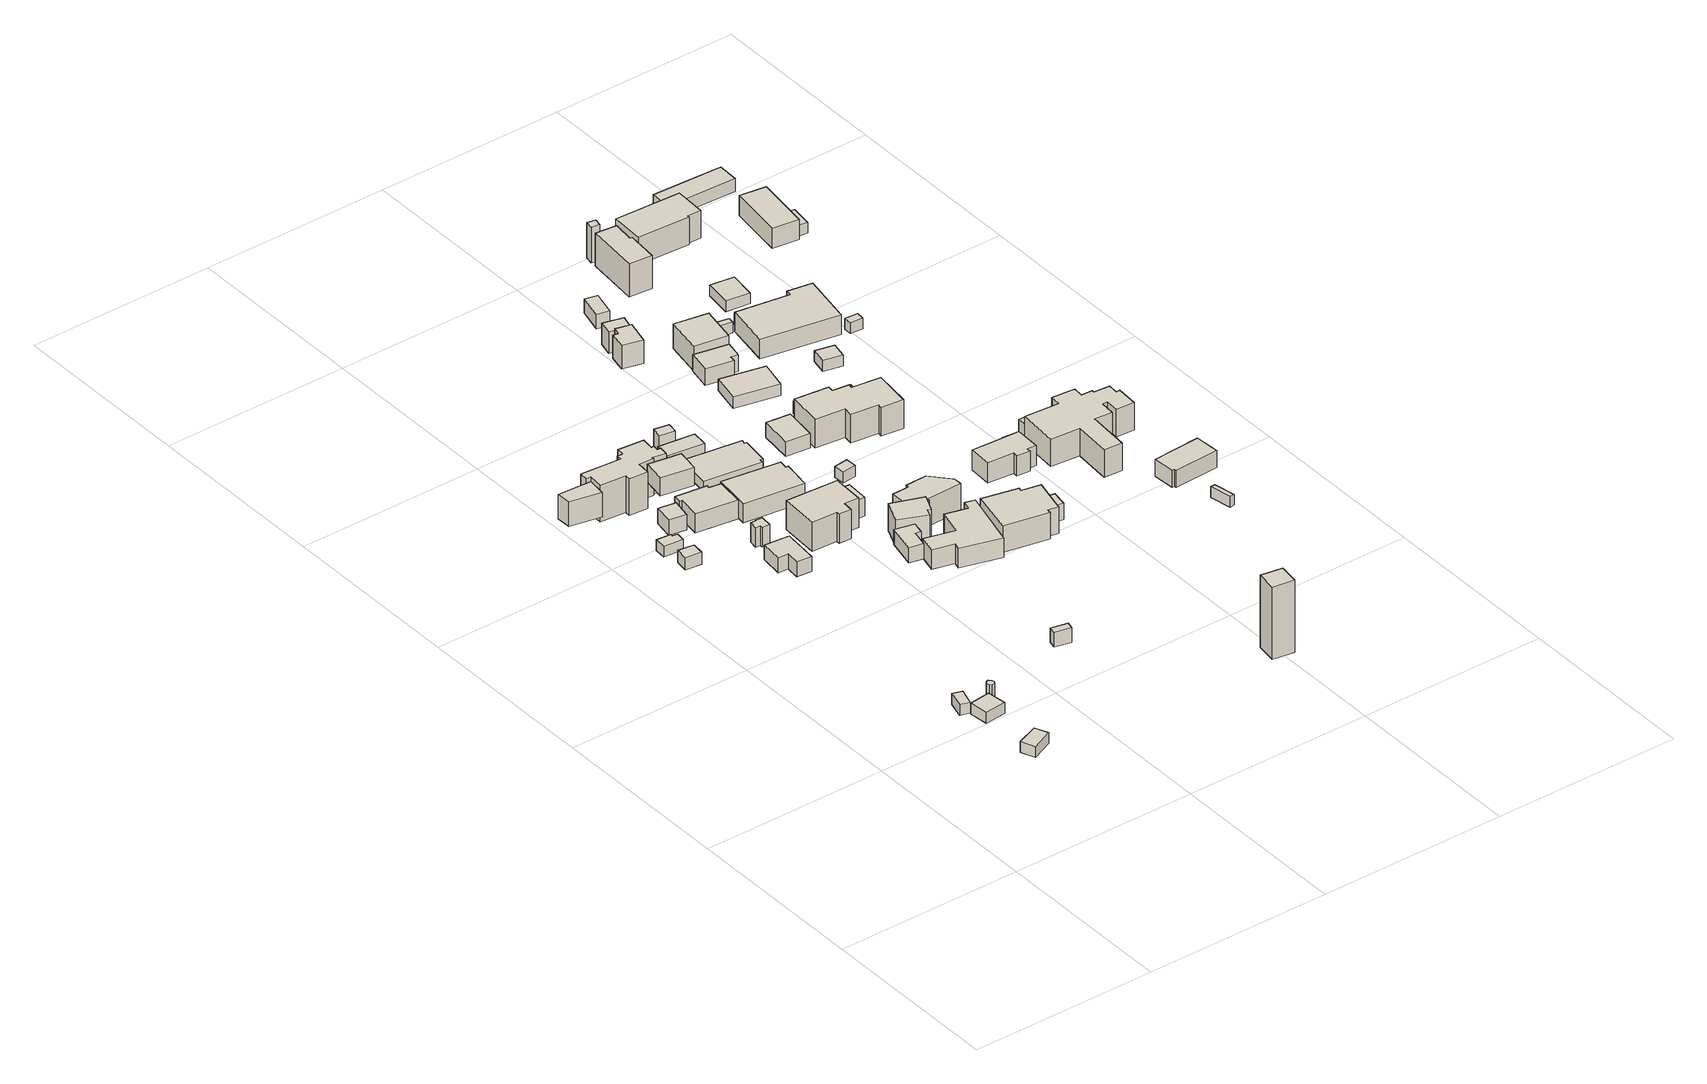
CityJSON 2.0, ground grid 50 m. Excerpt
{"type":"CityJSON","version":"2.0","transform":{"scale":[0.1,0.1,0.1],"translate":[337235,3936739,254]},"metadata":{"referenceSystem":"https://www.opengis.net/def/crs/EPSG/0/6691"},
"CityObjects":{
"building1":{"type":"Building","attributes":{"BuildingIDAttribute.prefecture":"14","BuildingIDAttribute.city":"14151","BuildingDetailAttribute.surveyYear":2015,"BuildingLandSlideRiskAttribute.description":"1","BuildingLandSlideRiskAttribute.areaType":"1"},"geometry":[{"type":"Solid","lod":"1","boundaries":[[[[0,1,2,3]],[[2,4,5,3]],[[1,6,4,2]],[[0,7,6,1]],[[3,5,7,0]],[[4,6,7,5]]]]}]},
"building2":{"type":"Building","attributes":{"BuildingIDAttribute.prefecture":"14","BuildingIDAttribute.city":"14151","BuildingDetailAttribute.surveyYear":2015},"geometry":[{"type":"Solid","lod":"1","boundaries":[[[[8,9,10,11]],[[10,12,13,11]],[[9,14,12,10]],[[8,15,14,9]],[[11,13,15,8]],[[12,14,15,13]]]]}]},
"building3":{"type":"Building","attributes":{"usage":"422","storeysAboveGround":1,"BuildingIDAttribute.prefecture":"14","BuildingIDAttribute.city":"14151","BuildingDetailAttribute.totalFloorArea":24.11,"BuildingDetailAttribute.buildingFootprintArea":24.11,"BuildingDetailAttribute.buildingStructureType":"610","BuildingDetailAttribute.buildingStructureOrgType":"2","BuildingDetailAttribute.orgUsage":"138","BuildingDetailAttribute.surveyYear":2015},"geometry":[{"type":"Solid","lod":"1","boundaries":[[[[16,17,18,19]],[[18,20,21,19]],[[17,22,20,18]],[[16,23,22,17]],[[19,21,23,16]],[[20,22,23,21]]]]}]},
"building4":{"type":"Building","attributes":{"measuredHeight":4.7,"BuildingIDAttribute.prefecture":"14","BuildingIDAttribute.city":"14151","BuildingDetailAttribute.surveyYear":2015},"geometry":[{"type":"Solid","lod":"1","boundaries":[[[[24,25,26,27,28,29,30,31]],[[30,32,33,31]],[[29,34,32,30]],[[28,35,34,29]],[[27,36,35,28]],[[26,37,36,27]],[[25,38,37,26]],[[24,39,38,25]],[[31,33,39,24]],[[32,34,35,36,37,38,39,33]]]]}]},
"building5":{"type":"Building","attributes":{"usage":"411","measuredHeight":3.8,"storeysAboveGround":1,"BuildingIDAttribute.prefecture":"14","BuildingIDAttribute.city":"14151","BuildingDetailAttribute.totalFloorArea":40.16,"BuildingDetailAttribute.buildingFootprintArea":40.16,"BuildingDetailAttribute.buildingStructureType":"601","BuildingDetailAttribute.buildingStructureOrgType":"1","BuildingDetailAttribute.orgUsage":"10","BuildingDetailAttribute.surveyYear":2015},"geometry":[{"type":"Solid","lod":"1","boundaries":[[[[40,41,42,43]],[[42,44,45,43]],[[41,46,44,42]],[[40,47,46,41]],[[43,45,47,40]],[[44,46,47,45]]]]}]},
"building6":{"type":"Building","attributes":{"BuildingIDAttribute.prefecture":"14","BuildingIDAttribute.city":"14151","BuildingDetailAttribute.surveyYear":2015},"geometry":[{"type":"Solid","lod":"1","boundaries":[[[[48,49,50,51,52,53]],[[52,54,55,53]],[[51,56,54,52]],[[50,57,56,51]],[[49,58,57,50]],[[48,59,58,49]],[[53,55,59,48]],[[54,56,57,58,59,55]]]]}]},
"building7":{"type":"Building","attributes":{"usage":"411","measuredHeight":7.2,"storeysAboveGround":2,"BuildingIDAttribute.prefecture":"14","BuildingIDAttribute.city":"14151","BuildingDetailAttribute.totalFloorArea":54.4,"BuildingDetailAttribute.buildingFootprintArea":27.2,"BuildingDetailAttribute.buildingStructureType":"601","BuildingDetailAttribute.buildingStructureOrgType":"1","BuildingDetailAttribute.orgUsage":"10","BuildingDetailAttribute.surveyYear":2015,"BuildingLandSlideRiskAttribute.description":"1","BuildingLandSlideRiskAttribute.areaType":"1"},"geometry":[{"type":"Solid","lod":"1","boundaries":[[[[60,61,62,63]],[[62,64,65,63]],[[61,66,64,62]],[[60,67,66,61]],[[63,65,67,60]],[[64,66,67,65]]]]}]},
"building8":{"type":"Building","attributes":{"measuredHeight":4.4,"BuildingIDAttribute.prefecture":"14","BuildingIDAttribute.city":"14151","BuildingDetailAttribute.surveyYear":2015},"geometry":[{"type":"Solid","lod":"1","boundaries":[[[[68,69,70,71]],[[70,72,73,71]],[[69,74,72,70]],[[68,75,74,69]],[[71,73,75,68]],[[72,74,75,73]]]]}]},
"building9":{"type":"Building","attributes":{"usage":"411","measuredHeight":5.6,"storeysAboveGround":1,"BuildingIDAttribute.prefecture":"14","BuildingIDAttribute.city":"14151","BuildingDetailAttribute.totalFloorArea":57.89,"BuildingDetailAttribute.buildingFootprintArea":57.89,"BuildingDetailAttribute.buildingStructureType":"601","BuildingDetailAttribute.buildingStructureOrgType":"1","BuildingDetailAttribute.orgUsage":"10","BuildingDetailAttribute.surveyYear":2015},"geometry":[{"type":"Solid","lod":"1","boundaries":[[[[76,77,78,79,80,81]],[[80,82,83,81]],[[79,84,82,80]],[[78,85,84,79]],[[77,86,85,78]],[[76,87,86,77]],[[81,83,87,76]],[[82,84,85,86,87,83]]]]}]},
"building10":{"type":"Building","attributes":{"usage":"411","measuredHeight":4.5,"storeysAboveGround":1,"BuildingIDAttribute.prefecture":"14","BuildingIDAttribute.city":"14151","BuildingDetailAttribute.totalFloorArea":20.04,"BuildingDetailAttribute.buildingFootprintArea":20.04,"BuildingDetailAttribute.buildingStructureType":"601","BuildingDetailAttribute.buildingStructureOrgType":"1","BuildingDetailAttribute.orgUsage":"10","BuildingDetailAttribute.surveyYear":2015},"geometry":[{"type":"Solid","lod":"1","boundaries":[[[[88,89,90,91]],[[90,92,93,91]],[[89,94,92,90]],[[88,95,94,89]],[[91,93,95,88]],[[92,94,95,93]]]]}]},
"building11":{"type":"Building","attributes":{"measuredHeight":6.8,"BuildingIDAttribute.prefecture":"14","BuildingIDAttribute.city":"14151","BuildingDetailAttribute.surveyYear":2015},"geometry":[{"type":"Solid","lod":"1","boundaries":[[[[96,97,98,99,100,101,102,103]],[[102,104,105,103]],[[101,106,104,102]],[[100,107,106,101]],[[99,108,107,100]],[[98,109,108,99]],[[97,110,109,98]],[[96,111,110,97]],[[103,105,111,96]],[[104,106,107,108,109,110,111,105]]]]}]},
"building12":{"type":"Building","attributes":{"usage":"411","measuredHeight":6.7,"storeysAboveGround":1,"BuildingIDAttribute.prefecture":"14","BuildingIDAttribute.city":"14151","BuildingDetailAttribute.totalFloorArea":73.81,"BuildingDetailAttribute.buildingFootprintArea":73.81,"BuildingDetailAttribute.buildingStructureType":"601","BuildingDetailAttribute.buildingStructureOrgType":"1","BuildingDetailAttribute.orgUsage":"10","BuildingDetailAttribute.surveyYear":2015},"geometry":[{"type":"Solid","lod":"1","boundaries":[[[[112,113,114,115,116,117,118,119]],[[118,120,121,119]],[[117,122,120,118]],[[116,123,122,117]],[[115,124,123,116]],[[114,125,124,115]],[[113,126,125,114]],[[112,127,126,113]],[[119,121,127,112]],[[120,122,123,124,125,126,127,121]]]]}]},
"building13":{"type":"Building","attributes":{"usage":"411","measuredHeight":12.5,"storeysAboveGround":2,"BuildingIDAttribute.prefecture":"14","BuildingIDAttribute.city":"14151","BuildingDetailAttribute.totalFloorArea":232.13,"BuildingDetailAttribute.buildingFootprintArea":116.06,"BuildingDetailAttribute.buildingStructureType":"601","BuildingDetailAttribute.buildingStructureOrgType":"1","BuildingDetailAttribute.orgUsage":"10","BuildingDetailAttribute.surveyYear":2015,"BuildingLandSlideRiskAttribute.description":"1","BuildingLandSlideRiskAttribute.areaType":"1"},"geometry":[{"type":"Solid","lod":"1","boundaries":[[[[128,129,130,131,132,133,134,135,136,137,138,139,140,141,142,143,144,145,146,147]],[[146,148,149,147]],[[145,150,148,146]],[[144,151,150,145]],[[143,152,151,144]],[[142,153,152,143]],[[141,154,153,142]],[[140,155,154,141]],[[139,156,155,140]],[[138,157,156,139]],[[137,158,157,138]],[[136,159,158,137]],[[135,160,159,136]],[[134,161,160,135]],[[133,162,161,134]],[[132,163,162,133]],[[131,164,163,132]],[[130,165,164,131]],[[129,166,165,130]],[[128,167,166,129]],[[147,149,167,128]],[[148,150,151,152,153,154,155,156,157,158,159,160,161,162,163,164,165,166,167,149]]]]}]},
"building14":{"type":"Building","attributes":{"usage":"401","measuredHeight":5.7,"storeysAboveGround":1,"BuildingIDAttribute.prefecture":"14","BuildingIDAttribute.city":"14151","BuildingDetailAttribute.totalFloorArea":44.09,"BuildingDetailAttribute.buildingFootprintArea":44.09,"BuildingDetailAttribute.buildingStructureType":"601","BuildingDetailAttribute.buildingStructureOrgType":"1","BuildingDetailAttribute.orgUsage":"61","BuildingDetailAttribute.surveyYear":2015},"geometry":[{"type":"Solid","lod":"1","boundaries":[[[[168,169,170,171]],[[170,172,173,171]],[[169,174,172,170]],[[168,175,174,169]],[[171,173,175,168]],[[172,174,175,173]]]]}]},
"building15":{"type":"Building","attributes":{"usage":"411","measuredHeight":10.4,"storeysAboveGround":1,"BuildingIDAttribute.prefecture":"14","BuildingIDAttribute.city":"14151","BuildingDetailAttribute.totalFloorArea":113.36,"BuildingDetailAttribute.buildingFootprintArea":113.36,"BuildingDetailAttribute.buildingStructureType":"601","BuildingDetailAttribute.buildingStructureOrgType":"1","BuildingDetailAttribute.orgUsage":"10","BuildingDetailAttribute.surveyYear":2015},"geometry":[{"type":"Solid","lod":"1","boundaries":[[[[176,177,178,179,180,181,182,183]],[[182,184,185,183]],[[181,186,184,182]],[[180,187,186,181]],[[179,188,187,180]],[[178,189,188,179]],[[177,190,189,178]],[[176,191,190,177]],[[183,185,191,176]],[[184,186,187,188,189,190,191,185]]]]}]},
"building16":{"type":"Building","attributes":{"usage":"411","measuredHeight":4.4,"storeysAboveGround":2,"BuildingIDAttribute.prefecture":"14","BuildingIDAttribute.city":"14151","BuildingDetailAttribute.totalFloorArea":25.31,"BuildingDetailAttribute.buildingFootprintArea":12.66,"BuildingDetailAttribute.buildingStructureType":"601","BuildingDetailAttribute.buildingStructureOrgType":"1","BuildingDetailAttribute.orgUsage":"10","BuildingDetailAttribute.surveyYear":2015},"geometry":[{"type":"Solid","lod":"1","boundaries":[[[[192,193,194,195,196,197]],[[196,198,199,197]],[[195,200,198,196]],[[194,201,200,195]],[[193,202,201,194]],[[192,203,202,193]],[[197,199,203,192]],[[198,200,201,202,203,199]]]]}]},
"building17":{"type":"Building","attributes":{"usage":"422","measuredHeight":21.8,"storeysAboveGround":1,"BuildingIDAttribute.prefecture":"14","BuildingIDAttribute.city":"14151","BuildingDetailAttribute.totalFloorArea":25.5,"BuildingDetailAttribute.buildingFootprintArea":25.5,"BuildingDetailAttribute.buildingStructureType":"601","BuildingDetailAttribute.buildingStructureOrgType":"1","BuildingDetailAttribute.orgUsage":"138","BuildingDetailAttribute.surveyYear":2015},"geometry":[{"type":"Solid","lod":"1","boundaries":[[[[204,205,206,207]],[[206,208,209,207]],[[205,210,208,206]],[[204,211,210,205]],[[207,209,211,204]],[[208,210,211,209]]]]}]},
"building18":{"type":"Building","attributes":{"usage":"411","measuredHeight":7.1,"storeysAboveGround":1,"BuildingIDAttribute.prefecture":"14","BuildingIDAttribute.city":"14151","BuildingDetailAttribute.totalFloorArea":131.97,"BuildingDetailAttribute.buildingFootprintArea":131.97,"BuildingDetailAttribute.buildingStructureType":"601","BuildingDetailAttribute.buildingStructureOrgType":"1","BuildingDetailAttribute.orgUsage":"10","BuildingDetailAttribute.surveyYear":2015},"geometry":[{"type":"Solid","lod":"1","boundaries":[[[[212,213,214,215,216,217]],[[216,218,219,217]],[[215,220,218,216]],[[214,221,220,215]],[[213,222,221,214]],[[212,223,222,213]],[[217,219,223,212]],[[218,220,221,222,223,219]]]]}]},
"building19":{"type":"Building","attributes":{"usage":"411","measuredHeight":8.1,"storeysAboveGround":2,"BuildingIDAttribute.prefecture":"14","BuildingIDAttribute.city":"14151","BuildingDetailAttribute.totalFloorArea":100.71,"BuildingDetailAttribute.buildingFootprintArea":50.36,"BuildingDetailAttribute.buildingStructureType":"601","BuildingDetailAttribute.buildingStructureOrgType":"1","BuildingDetailAttribute.orgUsage":"10","BuildingDetailAttribute.surveyYear":2015},"geometry":[{"type":"Solid","lod":"1","boundaries":[[[[224,225,226,227,228,229]],[[228,230,231,229]],[[227,232,230,228]],[[226,233,232,227]],[[225,234,233,226]],[[224,235,234,225]],[[229,231,235,224]],[[230,232,233,234,235,231]]]]}]},
"building20":{"type":"Building","attributes":{"usage":"411","measuredHeight":6.9,"storeysAboveGround":2,"BuildingIDAttribute.prefecture":"14","BuildingIDAttribute.city":"14151","BuildingDetailAttribute.totalFloorArea":290.32,"BuildingDetailAttribute.buildingFootprintArea":145.16,"BuildingDetailAttribute.buildingStructureType":"601","BuildingDetailAttribute.buildingStructureOrgType":"1","BuildingDetailAttribute.orgUsage":"10","BuildingDetailAttribute.surveyYear":2015},"geometry":[{"type":"Solid","lod":"1","boundaries":[[[[236,237,238,239,240,241,242,243,244,245]],[[244,246,247,245]],[[243,248,246,244]],[[242,249,248,243]],[[241,250,249,242]],[[240,251,250,241]],[[239,252,251,240]],[[238,253,252,239]],[[237,254,253,238]],[[236,255,254,237]],[[245,247,255,236]],[[246,248,249,250,251,252,253,254,255,247]]]]}]},
"building21":{"type":"Building","attributes":{"measuredHeight":3.6,"BuildingIDAttribute.prefecture":"14","BuildingIDAttribute.city":"14151","BuildingDetailAttribute.surveyYear":2015,"BuildingLandSlideRiskAttribute.description":"1","BuildingLandSlideRiskAttribute.areaType":"1"},"geometry":[{"type":"Solid","lod":"1","boundaries":[[[[256,257,258,259]],[[258,260,261,259]],[[257,262,260,258]],[[256,263,262,257]],[[259,261,263,256]],[[260,262,263,261]]]]}]},
"building22":{"type":"Building","attributes":{"usage":"401","storeysAboveGround":1,"BuildingIDAttribute.prefecture":"14","BuildingIDAttribute.city":"14151","BuildingDetailAttribute.totalFloorArea":123.84,"BuildingDetailAttribute.buildingFootprintArea":123.84,"BuildingDetailAttribute.buildingStructureType":"601","BuildingDetailAttribute.buildingStructureOrgType":"1","BuildingDetailAttribute.orgUsage":"61","BuildingDetailAttribute.surveyYear":2015},"geometry":[{"type":"Solid","lod":"1","boundaries":[[[[264,265,266,267,268,269,270,271]],[[270,272,273,271]],[[269,274,272,270]],[[268,275,274,269]],[[267,276,275,268]],[[266,277,276,267]],[[265,278,277,266]],[[264,279,278,265]],[[271,273,279,264]],[[272,274,275,276,277,278,279,273]]]]}]},
"building23":{"type":"Building","attributes":{"usage":"411","measuredHeight":7.9,"storeysAboveGround":1,"BuildingIDAttribute.prefecture":"14","BuildingIDAttribute.city":"14151","BuildingDetailAttribute.totalFloorArea":21.73,"BuildingDetailAttribute.buildingFootprintArea":21.73,"BuildingDetailAttribute.buildingStructureType":"601","BuildingDetailAttribute.buildingStructureOrgType":"1","BuildingDetailAttribute.orgUsage":"10","BuildingDetailAttribute.surveyYear":2015},"geometry":[{"type":"Solid","lod":"1","boundaries":[[[[280,281,282,283]],[[282,284,285,283]],[[281,286,284,282]],[[280,287,286,281]],[[283,285,287,280]],[[284,286,287,285]]]]}]},
"building24":{"type":"Building","attributes":{"measuredHeight":6.7,"BuildingIDAttribute.prefecture":"14","BuildingIDAttribute.city":"14151","BuildingDetailAttribute.surveyYear":2015},"geometry":[{"type":"Solid","lod":"1","boundaries":[[[[288,289,290,291]],[[290,292,293,291]],[[289,294,292,290]],[[288,295,294,289]],[[291,293,295,288]],[[292,294,295,293]]]]}]},
"building25":{"type":"Building","attributes":{"usage":"411","measuredHeight":8.5,"storeysAboveGround":2,"BuildingIDAttribute.prefecture":"14","BuildingIDAttribute.city":"14151","BuildingDetailAttribute.totalFloorArea":158.53,"BuildingDetailAttribute.buildingFootprintArea":79.27,"BuildingDetailAttribute.buildingStructureType":"601","BuildingDetailAttribute.buildingStructureOrgType":"1","BuildingDetailAttribute.orgUsage":"10","BuildingDetailAttribute.surveyYear":2015},"geometry":[{"type":"Solid","lod":"1","boundaries":[[[[296,297,298,299,300,301,302,303,304]],[[303,305,306,304]],[[302,307,305,303]],[[301,308,307,302]],[[300,309,308,301]],[[299,310,309,300]],[[298,311,310,299]],[[297,312,311,298]],[[296,313,312,297]],[[304,306,313,296]],[[305,307,308,309,310,311,312,313,306]]]]}]},
"building26":{"type":"Building","attributes":{"measuredHeight":3.3,"BuildingIDAttribute.prefecture":"14","BuildingIDAttribute.city":"14151","BuildingDetailAttribute.surveyYear":2015},"geometry":[{"type":"Solid","lod":"1","boundaries":[[[[314,315,316,317]],[[316,318,319,317]],[[315,320,318,316]],[[314,321,320,315]],[[317,319,321,314]],[[318,320,321,319]]]]}]},
"building27":{"type":"Building","attributes":{"usage":"411","measuredHeight":9.2,"storeysAboveGround":1,"BuildingIDAttribute.prefecture":"14","BuildingIDAttribute.city":"14151","BuildingDetailAttribute.totalFloorArea":132.05,"BuildingDetailAttribute.buildingFootprintArea":132.05,"BuildingDetailAttribute.buildingStructureType":"601","BuildingDetailAttribute.buildingStructureOrgType":"1","BuildingDetailAttribute.orgUsage":"10","BuildingDetailAttribute.surveyYear":2015},"geometry":[{"type":"Solid","lod":"1","boundaries":[[[[322,323,324,325,326,327,328,329]],[[328,330,331,329]],[[327,332,330,328]],[[326,333,332,327]],[[325,334,333,326]],[[324,335,334,325]],[[323,336,335,324]],[[322,337,336,323]],[[329,331,337,322]],[[330,332,333,334,335,336,337,331]]]]}]},
"building28":{"type":"Building","attributes":{"usage":"411","measuredHeight":4.8,"storeysAboveGround":1,"BuildingIDAttribute.prefecture":"14","BuildingIDAttribute.city":"14151","BuildingDetailAttribute.totalFloorArea":46.2,"BuildingDetailAttribute.buildingFootprintArea":46.2,"BuildingDetailAttribute.buildingStructureType":"601","BuildingDetailAttribute.buildingStructureOrgType":"1","BuildingDetailAttribute.orgUsage":"10","BuildingDetailAttribute.surveyYear":2015},"geometry":[{"type":"Solid","lod":"1","boundaries":[[[[338,339,340,341]],[[340,342,343,341]],[[339,344,342,340]],[[338,345,344,339]],[[341,343,345,338]],[[342,344,345,343]]]]}]},
"building29":{"type":"Building","attributes":{"measuredHeight":4.8,"BuildingIDAttribute.prefecture":"14","BuildingIDAttribute.city":"14151","BuildingDetailAttribute.surveyYear":2015},"geometry":[{"type":"Solid","lod":"1","boundaries":[[[[346,347,348,349]],[[348,350,351,349]],[[347,352,350,348]],[[346,353,352,347]],[[349,351,353,346]],[[350,352,353,351]]]]}]},
"building30":{"type":"Building","attributes":{"usage":"411","measuredHeight":6.9,"storeysAboveGround":1,"BuildingIDAttribute.prefecture":"14","BuildingIDAttribute.city":"14151","BuildingDetailAttribute.totalFloorArea":27.47,"BuildingDetailAttribute.buildingFootprintArea":27.47,"BuildingDetailAttribute.buildingStructureType":"601","BuildingDetailAttribute.buildingStructureOrgType":"1","BuildingDetailAttribute.orgUsage":"10","BuildingDetailAttribute.surveyYear":2015},"geometry":[{"type":"Solid","lod":"1","boundaries":[[[[354,355,356,357,358,359]],[[358,360,361,359]],[[357,362,360,358]],[[356,363,362,357]],[[355,364,363,356]],[[354,365,364,355]],[[359,361,365,354]],[[360,362,363,364,365,361]]]]}]},
"building31":{"type":"Building","attributes":{"usage":"411","measuredHeight":4.3,"storeysAboveGround":2,"BuildingIDAttribute.prefecture":"14","BuildingIDAttribute.city":"14151","BuildingDetailAttribute.totalFloorArea":133.66,"BuildingDetailAttribute.buildingFootprintArea":66.83,"BuildingDetailAttribute.buildingStructureType":"601","BuildingDetailAttribute.buildingStructureOrgType":"1","BuildingDetailAttribute.orgUsage":"10","BuildingDetailAttribute.surveyYear":2015},"geometry":[{"type":"Solid","lod":"1","boundaries":[[[[366,367,368,369]],[[368,370,371,369]],[[367,372,370,368]],[[366,373,372,367]],[[369,371,373,366]],[[370,372,373,371]]]]}]},
"building32":{"type":"Building","attributes":{"usage":"411","measuredHeight":9.7,"storeysAboveGround":2,"BuildingIDAttribute.prefecture":"14","BuildingIDAttribute.city":"14151","BuildingDetailAttribute.totalFloorArea":294.7,"BuildingDetailAttribute.buildingFootprintArea":147.35,"BuildingDetailAttribute.buildingStructureType":"601","BuildingDetailAttribute.buildingStructureOrgType":"1","BuildingDetailAttribute.orgUsage":"10","BuildingDetailAttribute.surveyYear":2015},"geometry":[{"type":"Solid","lod":"1","boundaries":[[[[374,375,376,377,378,379,380,381,382,383,384,385]],[[384,386,387,385]],[[383,388,386,384]],[[382,389,388,383]],[[381,390,389,382]],[[380,391,390,381]],[[379,392,391,380]],[[378,393,392,379]],[[377,394,393,378]],[[376,395,394,377]],[[375,396,395,376]],[[374,397,396,375]],[[385,387,397,374]],[[386,388,389,390,391,392,393,394,395,396,397,387]]]]}]},
"building33":{"type":"Building","attributes":{"usage":"411","measuredHeight":3.8,"storeysAboveGround":1,"BuildingIDAttribute.prefecture":"14","BuildingIDAttribute.city":"14151","BuildingDetailAttribute.totalFloorArea":29.52,"BuildingDetailAttribute.buildingFootprintArea":29.52,"BuildingDetailAttribute.buildingStructureType":"601","BuildingDetailAttribute.buildingStructureOrgType":"1","BuildingDetailAttribute.orgUsage":"10","BuildingDetailAttribute.surveyYear":2015},"geometry":[{"type":"Solid","lod":"1","boundaries":[[[[398,399,400,401]],[[400,402,403,401]],[[399,404,402,400]],[[398,405,404,399]],[[401,403,405,398]],[[402,404,405,403]]]]}]},
"building34":{"type":"Building","attributes":{"usage":"411","measuredHeight":5.5,"storeysAboveGround":2,"BuildingIDAttribute.prefecture":"14","BuildingIDAttribute.city":"14151","BuildingDetailAttribute.totalFloorArea":76.5,"BuildingDetailAttribute.buildingFootprintArea":38.25,"BuildingDetailAttribute.buildingStructureType":"601","BuildingDetailAttribute.buildingStructureOrgType":"1","BuildingDetailAttribute.orgUsage":"10","BuildingDetailAttribute.surveyYear":2015},"geometry":[{"type":"Solid","lod":"1","boundaries":[[[[406,407,408,409,410,411]],[[410,412,413,411]],[[409,414,412,410]],[[408,415,414,409]],[[407,416,415,408]],[[406,417,416,407]],[[411,413,417,406]],[[412,414,415,416,417,413]]]]}]},
"building35":{"type":"Building","attributes":{"measuredHeight":6.7,"BuildingIDAttribute.prefecture":"14","BuildingIDAttribute.city":"14151","BuildingDetailAttribute.surveyYear":2015},"geometry":[{"type":"Solid","lod":"1","boundaries":[[[[418,419,420,421]],[[420,422,423,421]],[[419,424,422,420]],[[418,425,424,419]],[[421,423,425,418]],[[422,424,425,423]]]]}]},
"building36":{"type":"Building","attributes":{"usage":"411","measuredHeight":6,"storeysAboveGround":1,"BuildingIDAttribute.prefecture":"14","BuildingIDAttribute.city":"14151","BuildingDetailAttribute.totalFloorArea":70.45,"BuildingDetailAttribute.buildingFootprintArea":70.45,"BuildingDetailAttribute.buildingStructureType":"601","BuildingDetailAttribute.buildingStructureOrgType":"1","BuildingDetailAttribute.orgUsage":"10","BuildingDetailAttribute.surveyYear":2015},"geometry":[{"type":"Solid","lod":"1","boundaries":[[[[426,427,428,429,430,431,432,433]],[[432,434,435,433]],[[431,436,434,432]],[[430,437,436,431]],[[429,438,437,430]],[[428,439,438,429]],[[427,440,439,428]],[[426,441,440,427]],[[433,435,441,426]],[[434,436,437,438,439,440,441,435]]]]}]},
"building37":{"type":"Building","attributes":{"usage":"411","measuredHeight":7.8,"storeysAboveGround":2,"BuildingIDAttribute.prefecture":"14","BuildingIDAttribute.city":"14151","BuildingDetailAttribute.totalFloorArea":126.54,"BuildingDetailAttribute.buildingFootprintArea":63.27,"BuildingDetailAttribute.buildingStructureType":"601","BuildingDetailAttribute.buildingStructureOrgType":"1","BuildingDetailAttribute.orgUsage":"10","BuildingDetailAttribute.surveyYear":2015},"geometry":[{"type":"Solid","lod":"1","boundaries":[[[[442,443,444,445]],[[444,446,447,445]],[[443,448,446,444]],[[442,449,448,443]],[[445,447,449,442]],[[446,448,449,447]]]]}]},
"building38":{"type":"Building","attributes":{"measuredHeight":5,"BuildingIDAttribute.prefecture":"14","BuildingIDAttribute.city":"14151","BuildingDetailAttribute.surveyYear":2015,"BuildingLandSlideRiskAttribute.description":"1","BuildingLandSlideRiskAttribute.areaType":"1"},"geometry":[{"type":"Solid","lod":"1","boundaries":[[[[450,451,452,453]],[[452,454,455,453]],[[451,456,454,452]],[[450,457,456,451]],[[453,455,457,450]],[[454,456,457,455]]]]}]},
"building39":{"type":"Building","attributes":{"BuildingIDAttribute.prefecture":"14","BuildingIDAttribute.city":"14151","BuildingDetailAttribute.surveyYear":2015},"geometry":[{"type":"Solid","lod":"1","boundaries":[[[[458,459,460,461]],[[460,462,463,461]],[[459,464,462,460]],[[458,465,464,459]],[[461,463,465,458]],[[462,464,465,463]]]]}]},
"building40":{"type":"Building","attributes":{"BuildingIDAttribute.prefecture":"14","BuildingIDAttribute.city":"14151","BuildingDetailAttribute.surveyYear":2015},"geometry":[{"type":"Solid","lod":"1","boundaries":[[[[466,467,468,469]],[[468,470,471,469]],[[467,472,470,468]],[[466,473,472,467]],[[469,471,473,466]],[[470,472,473,471]]]]}]},
"building41":{"type":"Building","attributes":{"BuildingIDAttribute.prefecture":"14","BuildingIDAttribute.city":"14151","BuildingDetailAttribute.surveyYear":2015},"geometry":[{"type":"Solid","lod":"1","boundaries":[[[[474,475,476,477]],[[476,478,479,477]],[[475,480,478,476]],[[474,481,480,475]],[[477,479,481,474]],[[478,480,481,479]]]]}]},
"building42":{"type":"Building","attributes":{"BuildingIDAttribute.prefecture":"14","BuildingIDAttribute.city":"14151","BuildingDetailAttribute.surveyYear":2015},"geometry":[{"type":"Solid","lod":"1","boundaries":[[[[482,483,484,485]],[[484,486,487,485]],[[483,488,486,484]],[[482,489,488,483]],[[485,487,489,482]],[[486,488,489,487]]]]}]},
"building43":{"type":"Building","attributes":{"BuildingIDAttribute.prefecture":"14","BuildingIDAttribute.city":"14151","BuildingDetailAttribute.surveyYear":2015},"geometry":[{"type":"Solid","lod":"1","boundaries":[[[[490,491,492,493]],[[492,494,495,493]],[[491,496,494,492]],[[490,497,496,491]],[[493,495,497,490]],[[494,496,497,495]]]]}]},
"building44":{"type":"Building","attributes":{"measuredHeight":3.6,"BuildingIDAttribute.prefecture":"14","BuildingIDAttribute.city":"14151","BuildingDetailAttribute.surveyYear":2015},"geometry":[{"type":"Solid","lod":"1","boundaries":[[[[498,499,500,501]],[[500,502,503,501]],[[499,504,502,500]],[[498,505,504,499]],[[501,503,505,498]],[[502,504,505,503]]]]}]},
"building45":{"type":"Building","attributes":{"BuildingIDAttribute.prefecture":"14","BuildingIDAttribute.city":"14151","BuildingDetailAttribute.surveyYear":2015},"geometry":[{"type":"Solid","lod":"1","boundaries":[[[[506,507,508,509]],[[508,510,511,509]],[[507,512,510,508]],[[506,513,512,507]],[[509,511,513,506]],[[510,512,513,511]]]]}]},
"building46":{"type":"Building","attributes":{"measuredHeight":4.3,"BuildingIDAttribute.prefecture":"14","BuildingIDAttribute.city":"14151","BuildingDetailAttribute.surveyYear":2015},"geometry":[{"type":"Solid","lod":"1","boundaries":[[[[514,515,516,517]],[[516,518,519,517]],[[515,520,518,516]],[[514,521,520,515]],[[517,519,521,514]],[[518,520,521,519]]]]}]},
"building47":{"type":"Building","attributes":{"usage":"411","measuredHeight":10.8,"storeysAboveGround":1,"BuildingIDAttribute.prefecture":"14","BuildingIDAttribute.city":"14151","BuildingDetailAttribute.totalFloorArea":248.99,"BuildingDetailAttribute.buildingFootprintArea":248.99,"BuildingDetailAttribute.buildingStructureType":"601","BuildingDetailAttribute.buildingStructureOrgType":"1","BuildingDetailAttribute.orgUsage":"10","BuildingDetailAttribute.surveyYear":2015},"geometry":[{"type":"Solid","lod":"1","boundaries":[[[[522,523,524,525,526,527,528,529,530,531,532,533,534,535,536,537,538,539,540,541]],[[540,542,543,541]],[[539,544,542,540]],[[538,545,544,539]],[[537,546,545,538]],[[536,547,546,537]],[[535,548,547,536]],[[534,549,548,535]],[[533,550,549,534]],[[532,551,550,533]],[[531,552,551,532]],[[530,553,552,531]],[[529,554,553,530]],[[528,555,554,529]],[[527,556,555,528]],[[526,557,556,527]],[[525,558,557,526]],[[524,559,558,525]],[[523,560,559,524]],[[522,561,560,523]],[[541,543,561,522]],[[542,544,545,546,547,548,549,550,551,552,553,554,555,556,557,558,559,560,561,543]]]]}]},
"building48":{"type":"Building","attributes":{"usage":"451","measuredHeight":5.4,"storeysAboveGround":2,"BuildingIDAttribute.prefecture":"14","BuildingIDAttribute.city":"14151","BuildingDetailAttribute.totalFloorArea":122.54,"BuildingDetailAttribute.buildingFootprintArea":61.27,"BuildingDetailAttribute.buildingStructureType":"601","BuildingDetailAttribute.buildingStructureOrgType":"1","BuildingDetailAttribute.orgUsage":"200","BuildingDetailAttribute.surveyYear":2015},"geometry":[{"type":"Solid","lod":"1","boundaries":[[[[562,563,564,565,566,567]],[[566,568,569,567]],[[565,570,568,566]],[[564,571,570,565]],[[563,572,571,564]],[[562,573,572,563]],[[567,569,573,562]],[[568,570,571,572,573,569]]]]}]},
"building49":{"type":"Building","attributes":{"usage":"411","measuredHeight":9.8,"storeysAboveGround":2,"BuildingIDAttribute.prefecture":"14","BuildingIDAttribute.city":"14151","BuildingDetailAttribute.totalFloorArea":144.33,"BuildingDetailAttribute.buildingFootprintArea":72.17,"BuildingDetailAttribute.buildingStructureType":"601","BuildingDetailAttribute.buildingStructureOrgType":"1","BuildingDetailAttribute.orgUsage":"10","BuildingDetailAttribute.surveyYear":2015},"geometry":[{"type":"Solid","lod":"1","boundaries":[[[[574,575,576,577,578,579]],[[578,580,581,579]],[[577,582,580,578]],[[576,583,582,577]],[[575,584,583,576]],[[574,585,584,575]],[[579,581,585,574]],[[580,582,583,584,585,581]]]]}]},
"building50":{"type":"Building","attributes":{"usage":"411","measuredHeight":7.8,"storeysAboveGround":1,"BuildingIDAttribute.prefecture":"14","BuildingIDAttribute.city":"14151","BuildingDetailAttribute.totalFloorArea":216.25,"BuildingDetailAttribute.buildingFootprintArea":216.25,"BuildingDetailAttribute.buildingStructureType":"601","BuildingDetailAttribute.buildingStructureOrgType":"1","BuildingDetailAttribute.orgUsage":"10","BuildingDetailAttribute.surveyYear":2015},"geometry":[{"type":"Solid","lod":"1","boundaries":[[[[586,587,588,589,590,591]],[[590,592,593,591]],[[589,594,592,590]],[[588,595,594,589]],[[587,596,595,588]],[[586,597,596,587]],[[591,593,597,586]],[[592,594,595,596,597,593]]]]}]},
"building51":{"type":"Building","attributes":{"measuredHeight":11.1,"BuildingIDAttribute.prefecture":"14","BuildingIDAttribute.city":"14151","BuildingDetailAttribute.surveyYear":2015},"geometry":[{"type":"Solid","lod":"1","boundaries":[[[[598,599,600,601]],[[600,602,603,601]],[[599,604,602,600]],[[598,605,604,599]],[[601,603,605,598]],[[602,604,605,603]]]]}]},
"building52":{"type":"Building","attributes":{"usage":"411","storeysAboveGround":1,"BuildingIDAttribute.prefecture":"14","BuildingIDAttribute.city":"14151","BuildingDetailAttribute.totalFloorArea":37.43,"BuildingDetailAttribute.buildingFootprintArea":37.43,"BuildingDetailAttribute.buildingStructureType":"601","BuildingDetailAttribute.buildingStructureOrgType":"1","BuildingDetailAttribute.orgUsage":"10","BuildingDetailAttribute.surveyYear":2015},"geometry":[{"type":"Solid","lod":"1","boundaries":[[[[606,607,608,609]],[[608,610,611,609]],[[607,612,610,608]],[[606,613,612,607]],[[609,611,613,606]],[[610,612,613,611]]]]}]},
"building53":{"type":"Building","attributes":{"BuildingIDAttribute.prefecture":"14","BuildingIDAttribute.city":"14151","BuildingDetailAttribute.surveyYear":2015},"geometry":[{"type":"Solid","lod":"1","boundaries":[[[[614,615,616,617]],[[616,618,619,617]],[[615,620,618,616]],[[614,621,620,615]],[[617,619,621,614]],[[618,620,621,619]]]]}]},
"building54":{"type":"Building","attributes":{"usage":"411","measuredHeight":9.5,"storeysAboveGround":2,"BuildingIDAttribute.prefecture":"14","BuildingIDAttribute.city":"14151","BuildingDetailAttribute.totalFloorArea":265.34,"BuildingDetailAttribute.buildingFootprintArea":132.67,"BuildingDetailAttribute.buildingStructureType":"601","BuildingDetailAttribute.buildingStructureOrgType":"1","BuildingDetailAttribute.orgUsage":"10","BuildingDetailAttribute.surveyYear":2015},"geometry":[{"type":"Solid","lod":"1","boundaries":[[[[622,623,624,625,626,627]],[[626,628,629,627]],[[625,630,628,626]],[[624,631,630,625]],[[623,632,631,624]],[[622,633,632,623]],[[627,629,633,622]],[[628,630,631,632,633,629]]]]}]},
"building55":{"type":"Building","attributes":{"usage":"411","measuredHeight":6.5,"storeysAboveGround":1,"BuildingIDAttribute.prefecture":"14","BuildingIDAttribute.city":"14151","BuildingDetailAttribute.totalFloorArea":84.79,"BuildingDetailAttribute.buildingFootprintArea":84.79,"BuildingDetailAttribute.buildingStructureType":"601","BuildingDetailAttribute.buildingStructureOrgType":"1","BuildingDetailAttribute.orgUsage":"10","BuildingDetailAttribute.surveyYear":2015},"geometry":[{"type":"Solid","lod":"1","boundaries":[[[[634,635,636,637]],[[636,638,639,637]],[[635,640,638,636]],[[634,641,640,635]],[[637,639,641,634]],[[638,640,641,639]]]]}]},
"building56":{"type":"Building","attributes":{"usage":"411","measuredHeight":7,"storeysAboveGround":1,"BuildingIDAttribute.prefecture":"14","BuildingIDAttribute.city":"14151","BuildingDetailAttribute.totalFloorArea":89.97,"BuildingDetailAttribute.buildingFootprintArea":89.97,"BuildingDetailAttribute.buildingStructureType":"601","BuildingDetailAttribute.buildingStructureOrgType":"1","BuildingDetailAttribute.orgUsage":"10","BuildingDetailAttribute.surveyYear":2015},"geometry":[{"type":"Solid","lod":"1","boundaries":[[[[642,643,644,645]],[[644,646,647,645]],[[643,648,646,644]],[[642,649,648,643]],[[645,647,649,642]],[[646,648,649,647]]]]}]},
"building57":{"type":"Building","attributes":{"BuildingIDAttribute.prefecture":"14","BuildingIDAttribute.city":"14151","BuildingDetailAttribute.surveyYear":2015},"geometry":[{"type":"Solid","lod":"1","boundaries":[[[[650,651,652,653]],[[652,654,655,653]],[[651,656,654,652]],[[650,657,656,651]],[[653,655,657,650]],[[654,656,657,655]]]]}]}
},
"vertices":[
[102,64,300],[117,29,300],[59,3,300],[44,41,300],[59,3,330],[44,41,330],[117,29,330],[102,64,330],
[109,338,246],[95,293,246],[70,300,246],[83,346,246],[70,300,276],[83,346,276],[95,293,276],[109,338,276],
[142,285,256],[148,233,256],[91,227,256],[85,278,256],[91,227,286],[85,278,286],[148,233,286],[142,285,286],
[162,309,242],[160,317,242],[165,323,242],[172,325,242],[178,320,242],[180,313,242],[176,307,242],[168,305,242],[176,307,286],[168,305,286],[180,313,286],[178,320,286],[172,325,286],[165,323,286],[160,317,286],[162,309,286],
[53,1324,106],[95,1318,106],[91,1285,106],[48,1290,106],[91,1285,140],[48,1290,140],[95,1318,140],[53,1324,140],
[54,1378,90],[57,1409,90],[96,1405,90],[95,1399,90],[109,1397,90],[106,1372,90],[109,1397,120],[106,1372,120],[95,1399,120],[96,1405,120],[57,1409,120],[54,1378,120],
[94,1700,35],[88,1650,35],[5,1666,35],[4,1705,35],[5,1666,103],[4,1705,103],[88,1650,103],[94,1700,103],
[476,422,218],[471,403,218],[429,413,218],[433,432,218],[429,413,259],[433,432,259],[471,403,259],[476,422,259],
[264,1099,116],[223,1103,116],[227,1139,116],[200,1141,116],[206,1201,116],[273,1195,116],[206,1201,157],[273,1195,157],[200,1141,157],[227,1139,157],[223,1103,157],[264,1099,157],
[179,1493,81],[169,1441,81],[123,1449,81],[132,1501,81],[123,1449,123],[132,1501,123],[169,1441,123],[179,1493,123],
[239,1252,109],[239,1258,109],[227,1259,109],[230,1283,109],[244,1282,109],[244,1284,109],[263,1282,109],[260,1250,109],[263,1282,163],[260,1250,163],[244,1284,163],[244,1282,163],[230,1283,163],[227,1259,163],[239,1258,163],[239,1252,163],
[183,1485,77],[186,1507,77],[270,1496,77],[269,1488,77],[301,1483,77],[291,1408,77],[180,1424,77],[189,1484,77],[180,1424,129],[189,1484,129],[291,1408,129],[301,1483,129],[269,1488,129],[270,1496,129],[186,1507,129],[183,1485,129],
[194,1719,10],[195,1732,10],[209,1731,10],[211,1751,10],[280,1745,10],[277,1712,10],[284,1712,10],[282,1697,10],[292,1696,10],[289,1673,10],[254,1678,10],[254,1673,10],[214,1676,10],[211,1640,10],[161,1644,10],[162,1659,10],[93,1664,10],[96,1703,10],[84,1704,10],[86,1727,10],[84,1704,112],[86,1727,112],[96,1703,112],[93,1664,112],[162,1659,112],[161,1644,112],[211,1640,112],[214,1676,112],[254,1673,112],[254,1678,112],[289,1673,112],[292,1696,112],[282,1697,112],[284,1712,112],[277,1712,112],[280,1745,112],[211,1751,112],[209,1731,112],[195,1732,112],[194,1719,112],
[310,1643,69],[300,1582,69],[213,1596,69],[223,1657,69],[213,1596,119],[223,1657,119],[300,1582,119],[310,1643,119],
[464,1264,109],[460,1178,109],[421,1181,109],[419,1154,109],[386,1156,109],[386,1165,109],[318,1168,109],[324,1272,109],[318,1168,190],[324,1272,190],[386,1165,190],[386,1156,190],[419,1154,190],[421,1181,190],[460,1178,190],[464,1264,190],
[449,1034,147],[500,1022,147],[492,989,147],[478,992,147],[468,948,147],[431,956,147],[468,948,189],[431,956,189],[478,992,189],[492,989,189],[500,1022,189],[449,1034,189],
[749,17,266],[757,72,266],[814,63,266],[807,9,266],[814,63,467],[807,9,467],[757,72,467],[749,17,467],
[462,1471,74],[459,1448,74],[466,1448,74],[454,1371,74],[293,1392,74],[308,1494,74],[293,1392,126],[308,1494,126],[454,1371,126],[466,1448,126],[459,1448,126],[462,1471,126],
[570,1072,131],[549,1025,131],[541,1029,131],[533,1009,131],[460,1041,131],[486,1103,131],[460,1041,206],[486,1103,206],[533,1009,206],[541,1029,206],[549,1025,206],[570,1072,206],
[554,939,140],[571,1006,140],[629,991,140],[635,1014,140],[662,1007,140],[621,849,140],[514,879,140],[519,897,140],[463,912,140],[475,960,140],[463,912,194],[475,960,194],[519,897,194],[514,879,194],[621,849,194],[662,1007,194],[635,1014,194],[629,991,194],[571,1006,194],[554,939,194],
[399,1709,65],[394,1666,65],[297,1678,65],[302,1721,65],[297,1678,98],[302,1721,98],[394,1666,98],[399,1709,98],
[470,1625,66],[468,1614,66],[474,1613,66],[463,1538,66],[456,1539,66],[455,1529,66],[303,1551,66],[317,1647,66],[303,1551,96],[317,1647,96],[455,1529,96],[456,1539,96],[463,1538,96],[474,1613,96],[468,1614,96],[470,1625,96],
[513,1282,95],[510,1221,95],[468,1223,95],[470,1284,95],[468,1223,147],[470,1284,147],[510,1221,147],[513,1282,147],
[389,1790,19],[384,1761,19],[344,1769,19],[350,1797,19],[344,1769,83],[350,1797,83],[384,1761,83],[389,1790,83],
[584,1155,104],[584,1163,104],[642,1165,104],[686,1116,104],[686,1093,104],[590,1090,104],[590,1086,104],[539,1087,104],[539,1154,104],[539,1087,181],[539,1154,181],[590,1086,181],[590,1090,181],[686,1093,181],[686,1116,181],[642,1165,181],[584,1163,181],[584,1155,181],
[598,1402,81],[600,1372,81],[563,1369,81],[561,1398,81],[563,1369,112],[561,1398,112],[600,1372,112],[598,1402,112],
[764,977,125],[762,968,125],[812,957,125],[790,864,125],[763,870,125],[761,858,125],[644,883,125],[669,998,125],[644,883,199],[669,998,199],[761,858,199],[763,870,199],[790,864,199],[812,957,199],[762,968,199],[764,977,199],
[612,1629,65],[601,1541,65],[537,1549,65],[547,1637,65],[537,1549,106],[547,1637,106],[601,1541,106],[612,1629,106],
[834,935,131],[827,893,131],[800,898,131],[809,939,131],[800,898,177],[809,939,177],[827,893,177],[834,935,177],
[516,2144,18],[521,2164,18],[562,2154,18],[546,2089,18],[493,2102,18],[503,2147,18],[493,2102,83],[503,2147,83],[546,2089,83],[562,2154,83],[521,2164,83],[516,2144,83],
[700,1832,56],[682,1755,56],[565,1781,56],[582,1858,56],[565,1781,88],[582,1858,88],[682,1755,88],[700,1832,88],
[712,1616,65],[710,1601,65],[754,1595,65],[752,1584,65],[829,1574,65],[816,1473,65],[758,1480,65],[759,1491,65],[686,1500,65],[689,1525,65],[610,1534,65],[621,1627,65],[610,1534,145],[621,1627,145],[689,1525,145],[686,1500,145],[759,1491,145],[758,1480,145],[816,1473,145],[829,1574,145],[752,1584,145],[754,1595,145],[710,1601,145],[712,1616,145],
[752,1661,63],[746,1625,63],[651,1639,63],[656,1675,63],[651,1639,97],[656,1675,97],[746,1625,97],[752,1661,97],
[675,1938,54],[666,1892,54],[647,1896,54],[644,1880,54],[572,1894,54],[584,1956,54],[572,1894,100],[584,1956,100],[644,1880,100],[647,1896,100],[666,1892,100],[675,1938,100],
[565,2161,12],[512,2175,12],[522,2213,12],[575,2199,12],[522,2213,71],[575,2199,71],[512,2175,71],[565,2161,71],
[929,1191,110],[926,1123,110],[902,1125,110],[902,1114,110],[866,1117,110],[867,1130,110],[797,1135,110],[800,1198,110],[797,1135,166],[800,1198,166],[867,1130,166],[866,1117,166],[902,1114,166],[902,1125,166],[926,1123,166],[929,1191,166],
[699,2045,47],[681,1947,47],[592,1963,47],[610,2061,47],[592,1963,116],[610,2061,116],[681,1947,116],[699,2045,116],
[583,2262,11],[550,2269,11],[566,2335,11],[599,2327,11],[566,2335,51],[599,2327,51],[550,2269,51],[583,2262,51],
[799,1648,66],[797,1623,66],[755,1627,66],[758,1652,66],[755,1627,96],[758,1652,96],[797,1623,96],[799,1648,96],
[934,1207,122],[932,1192,122],[895,1197,122],[897,1211,122],[895,1197,152],[897,1211,152],[932,1192,152],[934,1207,152],
[853,1595,68],[850,1576,68],[821,1581,68],[824,1599,68],[821,1581,98],[824,1599,98],[850,1576,98],[853,1595,98],
[752,2037,53],[749,2021,53],[704,2029,53],[707,2046,53],[704,2029,83],[707,2046,83],[749,2021,83],[752,2037,83],
[1145,744,145],[1156,686,145],[1144,684,145],[1133,742,145],[1144,684,175],[1133,742,175],[1156,686,175],[1145,744,175],
[1016,1248,113],[1014,1221,113],[973,1224,113],[974,1250,113],[973,1224,147],[974,1250,147],[1014,1221,147],[1016,1248,147],
[872,1801,59],[863,1758,59],[813,1769,59],[822,1812,59],[813,1769,89],[822,1812,89],[863,1758,89],[872,1801,89],
[811,2034,55],[807,2013,55],[767,2021,55],[770,2042,55],[767,2021,87],[770,2042,87],[807,2013,87],[811,2034,87],
[1049,1198,112],[1051,1226,112],[1112,1221,112],[1110,1193,112],[1140,1191,112],[1139,1185,112],[1182,1181,112],[1180,1154,112],[1190,1154,112],[1186,1095,112],[1137,1099,112],[1139,1134,112],[1126,1135,112],[1123,1095,112],[1076,1099,112],[1067,986,112],[1018,990,112],[1026,1091,112],[948,1097,112],[956,1205,112],[948,1097,188],[956,1205,188],[1026,1091,188],[1018,990,188],[1067,986,188],[1076,1099,188],[1123,1095,188],[1126,1135,188],[1139,1134,188],[1137,1099,188],[1186,1095,188],[1190,1154,188],[1180,1154,188],[1182,1181,188],[1139,1185,188],[1140,1191,188],[1110,1193,188],[1112,1221,188],[1051,1226,188],[1049,1198,188],
[1222,907,133],[1226,841,133],[1105,834,133],[1104,841,133],[1098,840,133],[1094,899,133],[1098,840,180],[1094,899,180],[1104,841,180],[1105,834,180],[1226,841,180],[1222,907,180],
[749,2452,18],[743,2395,18],[749,2394,18],[741,2309,18],[679,2315,18],[693,2458,18],[679,2315,110],[693,2458,110],[741,2309,110],[749,2394,110],[743,2395,110],[749,2452,110],
[896,1998,55],[898,2013,55],[964,2002,55],[939,1863,55],[734,1900,55],[754,2020,55],[734,1900,109],[754,2020,109],[939,1863,109],[964,2002,109],[898,2013,109],[896,1998,109],
[719,2491,18],[715,2470,18],[693,2474,18],[697,2495,18],[693,2474,117],[697,2495,117],[715,2470,117],[719,2491,117],
[859,2157,55],[849,2085,55],[785,2094,55],[795,2166,55],[785,2094,85],[795,2166,85],[849,2085,85],[859,2157,85],
[990,1869,58],[988,1847,58],[954,1850,58],[955,1871,58],[954,1850,88],[955,1871,88],[988,1847,88],[990,1869,88],
[938,2463,37],[934,2378,37],[897,2380,37],[897,2374,37],[756,2381,37],[761,2471,37],[756,2381,113],[761,2471,113],[897,2374,113],[897,2380,113],[934,2378,113],[938,2463,113],
[1116,2371,49],[1096,2223,49],[1026,2232,49],[1046,2381,49],[1026,2232,105],[1046,2381,105],[1096,2223,105],[1116,2371,105],
[1129,2557,15],[1127,2500,15],[939,2507,15],[941,2564,15],[939,2507,50],[941,2564,50],[1127,2500,50],[1129,2557,50],
[1126,2230,50],[1100,2234,50],[1109,2292,50],[1134,2289,50],[1109,2292,80],[1134,2289,80],[1100,2234,80],[1126,2230,80]
]}
